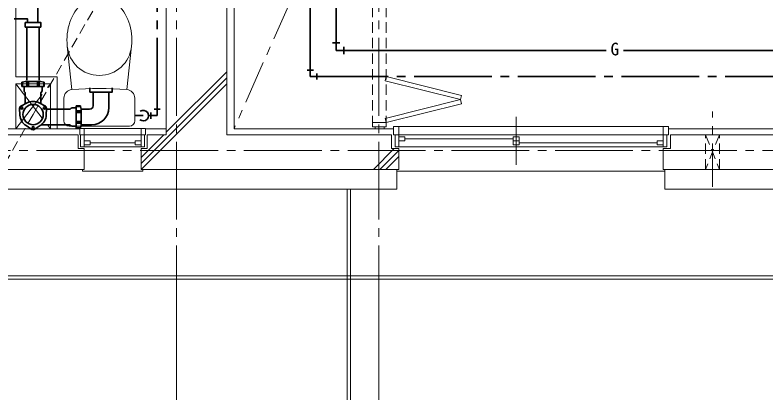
# Model space of a CAD drawing. Units: millimetres at full size, sheet at 1:50; details may follow other scales. Extents: x -9674 to 9699, y -6794 to 6791.
# Drawn here: x 858 to 5202, y -3857 to -1672 of the extents above; entities that cross this region are included whole.
import ezdxf
from ezdxf.enums import TextEntityAlignment as Align

# ---------------------------------------------------------------- set-up
doc = ezdxf.new("R2010")
doc.units = ezdxf.units.MM
doc.header["$LTSCALE"] = 50
for name, pattern in [('CHAIN1', [8, 5, -1, 1, -1]), ('CHAIN2', [12, 9, -1, 1, -1]), ('DASHED1', [1.8, 1.2, -0.6])]:
    doc.linetypes.add(name, pattern=pattern)
for name, color, linetype, lineweight in [('1-0_芯', 134, 'CHAIN2', 9), ('1-1_躯体', 134, 'Continuous', 9), ('1-2_間仕切', 134, 'Continuous', 9), ('1-3_建具', 134, 'Continuous', 9), ('1-5_設備', 134, 'Continuous', 9), ('1-6_ﾊﾞﾙｺﾆｰ・階段', 134, 'Continuous', 9), ('1-7_その他', 134, 'DASHED1', 9), ('1-8_ハッチ', 134, 'Continuous', 9), ('1-B_寸法', 134, 'Continuous', 9), ('2-0_芯', 3, 'Continuous', 35), ('2-3_建具', 4, 'Continuous', 35), ('2-9_金物', 1, 'CHAIN2', 35), ('2-C', 2, 'DASHED1', 25)]:
    doc.layers.add(name, color=color, linetype=linetype, lineweight=lineweight)
doc.styles.add('ＭＳ ゴシック', font='')
doc.styles.get('ＭＳ ゴシック').set_extended_font_data('MS Gothic')

msp = doc.modelspace()

# ---------------------------------------------------------------- linework, layer by layer
at = {"layer": '1-0_芯'}
for p, q in [((1792.5, -3454.44), (1792.5, 4765.56)), ((2962.5, -3454.44), (2962.5, 355.56)), ((-8617.5, -2454.44), (8392.5, -2454.44))]:
    msp.add_line(p, q, dxfattribs=at)
at = {"layer": '1-1_躯体'}
for p, q in [((1732.5, -2364.44), (1732.5, -1554.44)), ((2082.5, -2364.44), (2082.5, -1554.44)), ((1222.5, -2364.44), (-197.5, -2364.44)), ((1222.5, -2364.44), (1222.5, -2444.44)), ((3035.5, -2364.44), (2082.5, -2364.44)), ((3035.5, -2364.44), (3035.5, -2444.44)), ((1222.5, -2444.44), (1257.5, -2444.44)), ((1257.5, -2564.44), (1257.5, -2444.44)), ((1622.5, -2444.44), (1587.5, -2444.44)), ((1587.5, -2564.44), (1587.5, -2444.44)), ((3035.5, -2444.44), (3077.5, -2444.44)), ((4649.5, -2444.44), (4607.5, -2444.44)), ((4607.5, -2444.44), (4607.5, -2564.44)), ((1257.5, -2564.44), (-232.5, -2564.44)), ((6112.5, -2564.44), (4607.5, -2564.44))]:
    msp.add_line(p, q, dxfattribs=at)
for points in [[(1732.5, -2364.44), (1622.5, -2364.44), (1622.5, -2444.44)], [(6332.5, -2364.44), (4649.5, -2364.44), (4649.5, -2444.44)], [(3077.5, -2444.44), (3077.5, -2564.44), (1587.5, -2564.44)]]:
    msp.add_lwpolyline(points, dxfattribs=at)
at = {"layer": '1-2_間仕切'}
for p, q in [((862.5, -2029.44), (862.5, -1024.44)), ((862.5, -2029.44), (1102.5, -2029.44)), ((1102.5, -2329.44), (1102.5, -2029.44)), ((862.5, -2069.44), (1062.5, -2069.44)), ((862.5, -2329.44), (862.5, -2069.44)), ((1062.5, -2329.44), (1062.5, -2069.44)), ((2941.5, -2329.44), (2941.5, -2319.44)), ((2992.5, -2329.44), (2992.5, -2319.44))]:
    msp.add_line(p, q, dxfattribs=at)
at = {"layer": '1-3_建具', "linetype": 'DASHED1'}
for p, q in [((2925, -544.44), (2925, -2294.44)), ((3005, -544.44), (3005, -2294.44))]:
    msp.add_line(p, q, dxfattribs=at)
at = {"layer": '1-3_建具'}
for p, q in [((2998.94, -2051.9), (3005, -2027.65)), ((3441.56, -2136.79), (3005, -2027.65)), ((2998.94, -2051.9), (3435.5, -2161.04)), ((2998.94, -2270.18), (3435.5, -2161.04)), ((3435.5, -2161.04), (3441.56, -2136.79)), ((3435.5, -2161.04), (3441.56, -2185.3)), ((3441.56, -2185.3), (3005, -2294.44)), ((3005, -2294.44), (2925, -2294.44)), ((2925, -2319.44), (2925, -2294.44)), ((2998.94, -2270.18), (3005, -2294.44)), ((3005, -2319.44), (3005, -2294.44)), ((3757.5, -2537.92), (3757.5, -2260.96)), ((1232.5, -2327.44), (1232.5, -2364.44)), ((1232.5, -2327.44), (1257.5, -2327.44)), ((1257.5, -2327.44), (1257.5, -2364.44)), ((1587.5, -2327.44), (1257.5, -2327.44)), ((1587.5, -2327.44), (1587.5, -2364.44)), ((1612.5, -2327.44), (1587.5, -2327.44)), ((1612.5, -2327.44), (1612.5, -2364.44)), ((3005, -2319.44), (2925, -2319.44)), ((3047.5, -2317.44), (3047.5, -2364.44)), ((3047.5, -2317.44), (3077.5, -2317.44)), ((3077.5, -2317.44), (3077.5, -2364.44)), ((3077.5, -2317.44), (4607.5, -2317.44)), ((4607.5, -2317.44), (4607.5, -2364.44)), ((4637.5, -2317.44), (4607.5, -2317.44)), ((4637.5, -2317.44), (4637.5, -2364.44)), ((1232.5, -2364.44), (1257.5, -2364.44)), ((1237.5, -2434.44), (1237.5, -2364.44)), ((1257.5, -2364.44), (1257.5, -2434.44)), ((1272.5, -2364.44), (1257.5, -2364.44)), ((1272.5, -2364.44), (1572.5, -2364.44)), ((1572.5, -2364.44), (1587.5, -2364.44)), ((1587.5, -2364.44), (1587.5, -2434.44)), ((1612.5, -2364.44), (1587.5, -2364.44)), ((1607.5, -2434.44), (1607.5, -2364.44)), ((3047.5, -2364.44), (3077.5, -2364.44)), ((3057.5, -2434.44), (3057.5, -2364.44)), ((3092.5, -2364.44), (3077.5, -2364.44)), ((3077.5, -2364.44), (3077.5, -2434.44)), ((3112.5, -2375.44), (3077.5, -2375.44)), ((4592.5, -2364.44), (3092.5, -2364.44)), ((3112.5, -2375.44), (3112.5, -2399.44)), ((3740, -2387.44), (3112.5, -2387.44)), ((3775, -2375.44), (3740, -2375.44)), ((3740, -2375.44), (3740, -2423.44)), ((3775, -2375.44), (3775, -2423.44)), ((4592.5, -2364.44), (4607.5, -2364.44)), ((4637.5, -2364.44), (4607.5, -2364.44)), ((4607.5, -2364.44), (4607.5, -2434.44)), ((4627.5, -2434.44), (4627.5, -2364.44)), ((1292.5, -2423.44), (1257.5, -2423.44)), ((1552.5, -2411.44), (1292.5, -2411.44)), ((1552.5, -2423.44), (1587.5, -2423.44)), ((3112.5, -2399.44), (3077.5, -2399.44)), ((3775, -2399.44), (3740, -2399.44)), ((3775, -2423.44), (3740, -2423.44)), ((3775, -2411.44), (4572.5, -2411.44)), ((4572.5, -2399.44), (4607.5, -2399.44)), ((4572.5, -2423.44), (4572.5, -2399.44)), ((4572.5, -2423.44), (4607.5, -2423.44)), ((1237.5, -2434.44), (1272.5, -2434.44)), ((1272.5, -2434.44), (1572.5, -2434.44)), ((1607.5, -2434.44), (1572.5, -2434.44)), ((3057.5, -2434.44), (3092.5, -2434.44)), ((4592.5, -2434.44), (3092.5, -2434.44)), ((4627.5, -2434.44), (4592.5, -2434.44)), ((1247.5, -2564.44), (1247.5, -2574.44)), ((3067.5, -2564.44), (3067.5, -2679.44)), ((4617.5, -2574.44), (3067.5, -2574.44)), ((4617.5, -2564.44), (4617.5, -2679.44))]:
    msp.add_line(p, q, dxfattribs=at)
for points in [[(1292.5, -2423.44), (1292.5, -2399.44), (1257.5, -2399.44)], [(1552.5, -2423.44), (1552.5, -2399.44), (1587.5, -2399.44)], [(1597.5, -2564.44), (1597.5, -2574.44), (1247.5, -2574.44)]]:
    msp.add_lwpolyline(points, dxfattribs=at)
at = {"layer": '1-5_設備'}
for p, q in [((1186.84, -2103.35), (1160.19, -1852.28)), ((1504.83, -2103.35), (1531.49, -1852.28)), ((1140.84, -2284.44), (1140.84, -2153.19)), ((1550.84, -2284.44), (1550.84, -2153.19)), ((1170.84, -2314.44), (1520.84, -2314.44))]:
    msp.add_line(p, q, dxfattribs=at)
for centre, radius, start, end in [((1345.84, -1835.16), 186.44, 185.26901, 354.731), ((1190.84, -2153.19), 50, 94.58409, 180), ((1345.84, -4086.38), 1989.39, 85.41592, 94.58409), ((1500.84, -2153.19), 50, 0, 85.41592), ((1170.84, -2284.44), 30, 180, 270), ((1520.84, -2284.44), 30, 270, 0)]:
    msp.add_arc(centre, radius, start, end, dxfattribs=at)
msp.add_ellipse((1345.84, -1817.25), major_axis=(0, 250), ratio=0.75, start_param=4.5717765, end_param=7.9945944, dxfattribs=at)
at = {"layer": '1-6_ﾊﾞﾙｺﾆｰ・階段'}
for p, q in [((-222.5, -2679.44), (3067.5, -2679.44)), ((2778.5, -2679.44), (2778.5, -5250.06)), ((2798.5, -2679.44), (2798.5, -5250.06)), ((4617.5, -2679.44), (6112.5, -2679.44)), ((-6367.5, -3179.44), (6112.5, -3179.44)), ((-6367.5, -3199.44), (6112.5, -3199.44))]:
    msp.add_line(p, q, dxfattribs=at)
at = {"layer": '1-7_その他', "linetype": 'CHAIN1'}
for p, q in [((2941.5, -484.44), (2125, -2329.44)), ((862.5, -2329.44), (1062.5, -2069.44)), ((862.5, -2069.44), (1062.5, -2329.44)), ((4892.5, -2664.44), (4892.5, -2229.44))]:
    msp.add_line(p, q, dxfattribs=at)
at = {"layer": '1-7_その他'}
for p, q in [((4932.5, -2364.44), (4852.5, -2564.44)), ((4932.5, -2564.44), (4932.5, -2364.44))]:
    msp.add_line(p, q, dxfattribs=at)
msp.add_lwpolyline([(4852.5, -2564.44), (4852.5, -2364.44), (4932.5, -2564.44)], dxfattribs=at)
at = {"layer": '1-8_ハッチ'}
for p, q in [((2125, -2329.44), (2125, -1554.44)), ((1587.5, -2530.14), (2082.5, -2035.14)), ((1732.5, -2349.79), (2082.5, -1999.79)), ((1588.56, -2564.44), (2082.5, -2070.5)), ((1232.5, -2329.44), (-207.5, -2329.44)), ((1732.5, -2329.44), (1612.5, -2329.44)), ((3047.5, -2329.44), (2125, -2329.44)), ((6297.5, -2329.44), (4637.5, -2329.44)), ((1587.5, -2494.79), (1717.85, -2364.44)), ((2932.06, -2564.44), (3052.06, -2444.44)), ((2967.42, -2564.44), (3077.5, -2454.35)), ((3002.77, -2564.44), (3077.5, -2489.71))]:
    msp.add_line(p, q, dxfattribs=at)
at = {"layer": '1-B_寸法'}
for p, q in [((1792.5, -3454.44), (1792.5, -4454.44)), ((2962.5, -3454.44), (2962.5, -4204.44))]:
    msp.add_line(p, q, dxfattribs=at)
at = {"layer": '2-0_芯'}
for p, q in [((990.62, -1633.66), (990.62, -1716.46)), ((917.05, -1716.46), (917.05, -1743.46)), ((917.05, -1743.46), (1008.05, -1743.46)), ((927.05, -1743.46), (927.05, -2049.65)), ((998.05, -1743.46), (998.05, -2049.65)), ((901.05, -2061.23), (898.05, -2061.23)), ((898.05, -2061.23), (898.05, -2086.23)), ((917.05, -2057.23), (901.05, -2061.23)), ((901.05, -2061.23), (901.05, -2086.23)), ((917.05, -2057.23), (962.55, -2057.23)), ((926.8, -2057.23), (926.8, -2086.23)), ((931.8, -2057.23), (931.8, -2086.23)), ((936.8, -2057.23), (936.8, -2086.23)), ((1008.05, -2057.23), (962.55, -2057.23)), ((988.3, -2057.23), (988.3, -2086.23)), ((993.3, -2057.23), (993.3, -2086.23)), ((998.3, -2057.23), (998.3, -2086.23)), ((1008.05, -2057.23), (1024.05, -2061.23)), ((1024.05, -2061.23), (1024.05, -2086.23)), ((1024.05, -2061.23), (1027.05, -2061.23)), ((1027.05, -2061.23), (1027.05, -2086.23)), ((962.55, -2086.23), (898.05, -2086.23)), ((910.05, -2086.23), (910.05, -2108.57)), ((917.05, -2185.53), (917.05, -2122.82)), ((962.55, -2086.23), (1027.05, -2086.23)), ((1008.05, -2185.53), (1008.05, -2120.45)), ((1015.05, -2086.23), (1015.05, -2108.57)), ((1291.4, -2118.94), (1291.4, -2093.29)), ((1309.75, -2196.66), (1309.75, -2118.94)), ((1400.75, -2207.66), (1400.75, -2118.94)), ((884.75, -2210.11), (886.63, -2251.05)), ((891.22, -2198.9), (927.62, -2180.06)), ((1033.89, -2198.9), (997.48, -2180.06)), ((1038.47, -2251.05), (1040.36, -2210.11)), ((1211.5, -2209.66), (1189.16, -2209.66)), ((1211.5, -2262.16), (1211.5, -2197.66)), ((1236.5, -2197.66), (1211.5, -2197.66)), ((1236.5, -2200.66), (1211.5, -2200.66)), ((1236.5, -2200.66), (1236.5, -2197.66)), ((1240.5, -2216.66), (1236.5, -2200.66)), ((1040.06, -2216.66), (1174.91, -2216.66)), ((1240.5, -2226.41), (1211.5, -2226.41)), ((1240.5, -2231.41), (1211.5, -2231.41)), ((1240.5, -2236.41), (1211.5, -2236.41)), ((1289.75, -2216.66), (1240.5, -2216.66)), ((1240.5, -2216.66), (1240.5, -2262.16)), ((1211.5, -2262.16), (1211.5, -2326.66)), ((1240.5, -2287.91), (1211.5, -2287.91)), ((1240.5, -2292.91), (1211.5, -2292.91)), ((1240.5, -2297.91), (1211.5, -2297.91)), ((1240.5, -2307.66), (1240.5, -2262.16)), ((956.08, -2333.66), (921.56, -2311.56)), ((969.02, -2333.66), (1003.54, -2311.56)), ((1009.06, -2307.66), (1174.91, -2307.66)), ((1211.5, -2314.66), (1189.16, -2314.66)), ((1236.5, -2323.66), (1211.5, -2323.66)), ((1236.5, -2326.66), (1211.5, -2326.66)), ((1240.5, -2307.66), (1236.5, -2323.66)), ((1236.5, -2323.66), (1236.5, -2326.66)), ((1300.75, -2307.66), (1240.5, -2307.66))]:
    msp.add_line(p, q, dxfattribs=at)
for points in [[(852.75, -1695.34), (930.62, -1695.34), (930.62, -1716.46)], [(917.05, -1716.46), (1008.05, -1716.46), (1008.05, -1743.46)], [(1291.4, -2118.94), (1419.11, -2118.94), (1419.11, -2093.29)]]:
    msp.add_lwpolyline(points, dxfattribs=at)
for centre, radius in [((896.73, -2209.56), 6), ((962.55, -2247.56), 58.5), ((1028.37, -2209.56), 6), ((962.55, -2323.56), 6)]:
    msp.add_circle(centre, radius, dxfattribs=at)
for centre, radius, start, end in [((925.05, -2108.57), 15, 180, 232.33), ((914.05, -2122.82), 3, 0, 52.33), ((1011.05, -2122.82), 3, 127.67, 180), ((1000.05, -2108.57), 15, 307.67, 0), ((962.55, -2247.56), 76, 62.637, 117.363), ((896.73, -2209.56), 12, 117.363, 182.637), ((1028.37, -2209.56), 12, 357.363, 62.637), ((1189.16, -2224.66), 15, 90, 142.33), ((1289.75, -2196.66), 20, 270, 0), ((1300.75, -2207.66), 100, 270, 0), ((962.55, -2247.56), 76, 182.637, 237.363), ((962.55, -2247.56), 76, 302.637, 357.363), ((1174.91, -2213.66), 3, 270, 322.33), ((962.55, -2323.56), 12, 237.363, 302.637), ((1174.91, -2310.66), 3, 37.67, 90), ((1189.16, -2299.66), 15, 217.67, 270)]:
    msp.add_arc(centre, radius, start, end, dxfattribs=at)
at = {"layer": '2-3_建具'}
for p, q in [((2716.08, -1877.56), (2716.08, -1200.49)), ((2737.68, -1833.26), (2694.48, -1833.26)), ((2760.38, -1855.96), (2760.38, -1899.16)), ((2716.08, -1877.56), (4277.55, -1877.56)), ((4377.55, -1877.56), (6779.78, -1877.56))]:
    msp.add_line(p, q, dxfattribs=at)
at = {"layer": '2-9_金物'}
for p, q in [((1680.45, -2253.81), (1680.45, -1350.49)), ((2566.08, -2027.56), (2566.08, -1350.49)), ((2584.08, -1990.65), (2548.08, -1990.65)), ((2566.08, -2027.56), (6779.78, -2027.56)), ((2603, -2009.56), (2603, -2045.56)), ((1680.45, -2253.81), (1630.54, -2253.81)), ((1643.54, -2235.81), (1643.54, -2271.81)), ((1662.45, -2216.9), (1698.45, -2216.9))]:
    msp.add_line(p, q, dxfattribs=at)
at = {"layer": '2-9_金物', "linetype": 'Continuous'}
msp.add_line((1600.2, -2253.81), (1550.84, -2253.81), dxfattribs=at)
msp.add_arc((1600.2, -2253.81), 30.34, 230.49, 124.849, dxfattribs=at)
at = {"layer": '2-C', "color": 7, "lineweight": 9}
for q in [(1872.59, -671.32), (52.52, -3823.79)]:
    msp.add_line((962.55, -2247.56), q, dxfattribs=at)

# ---------------------------------------------------------------- texts
at = {"layer": '2-3_建具', "color": 7, "style": 'ＭＳ ゴシック'}
msp.add_text('G', height=73.31, dxfattribs=at).set_placement((4302.55, -1927.56), align=Align.BOTTOM_LEFT)

doc.saveas('drawing.dxf')
